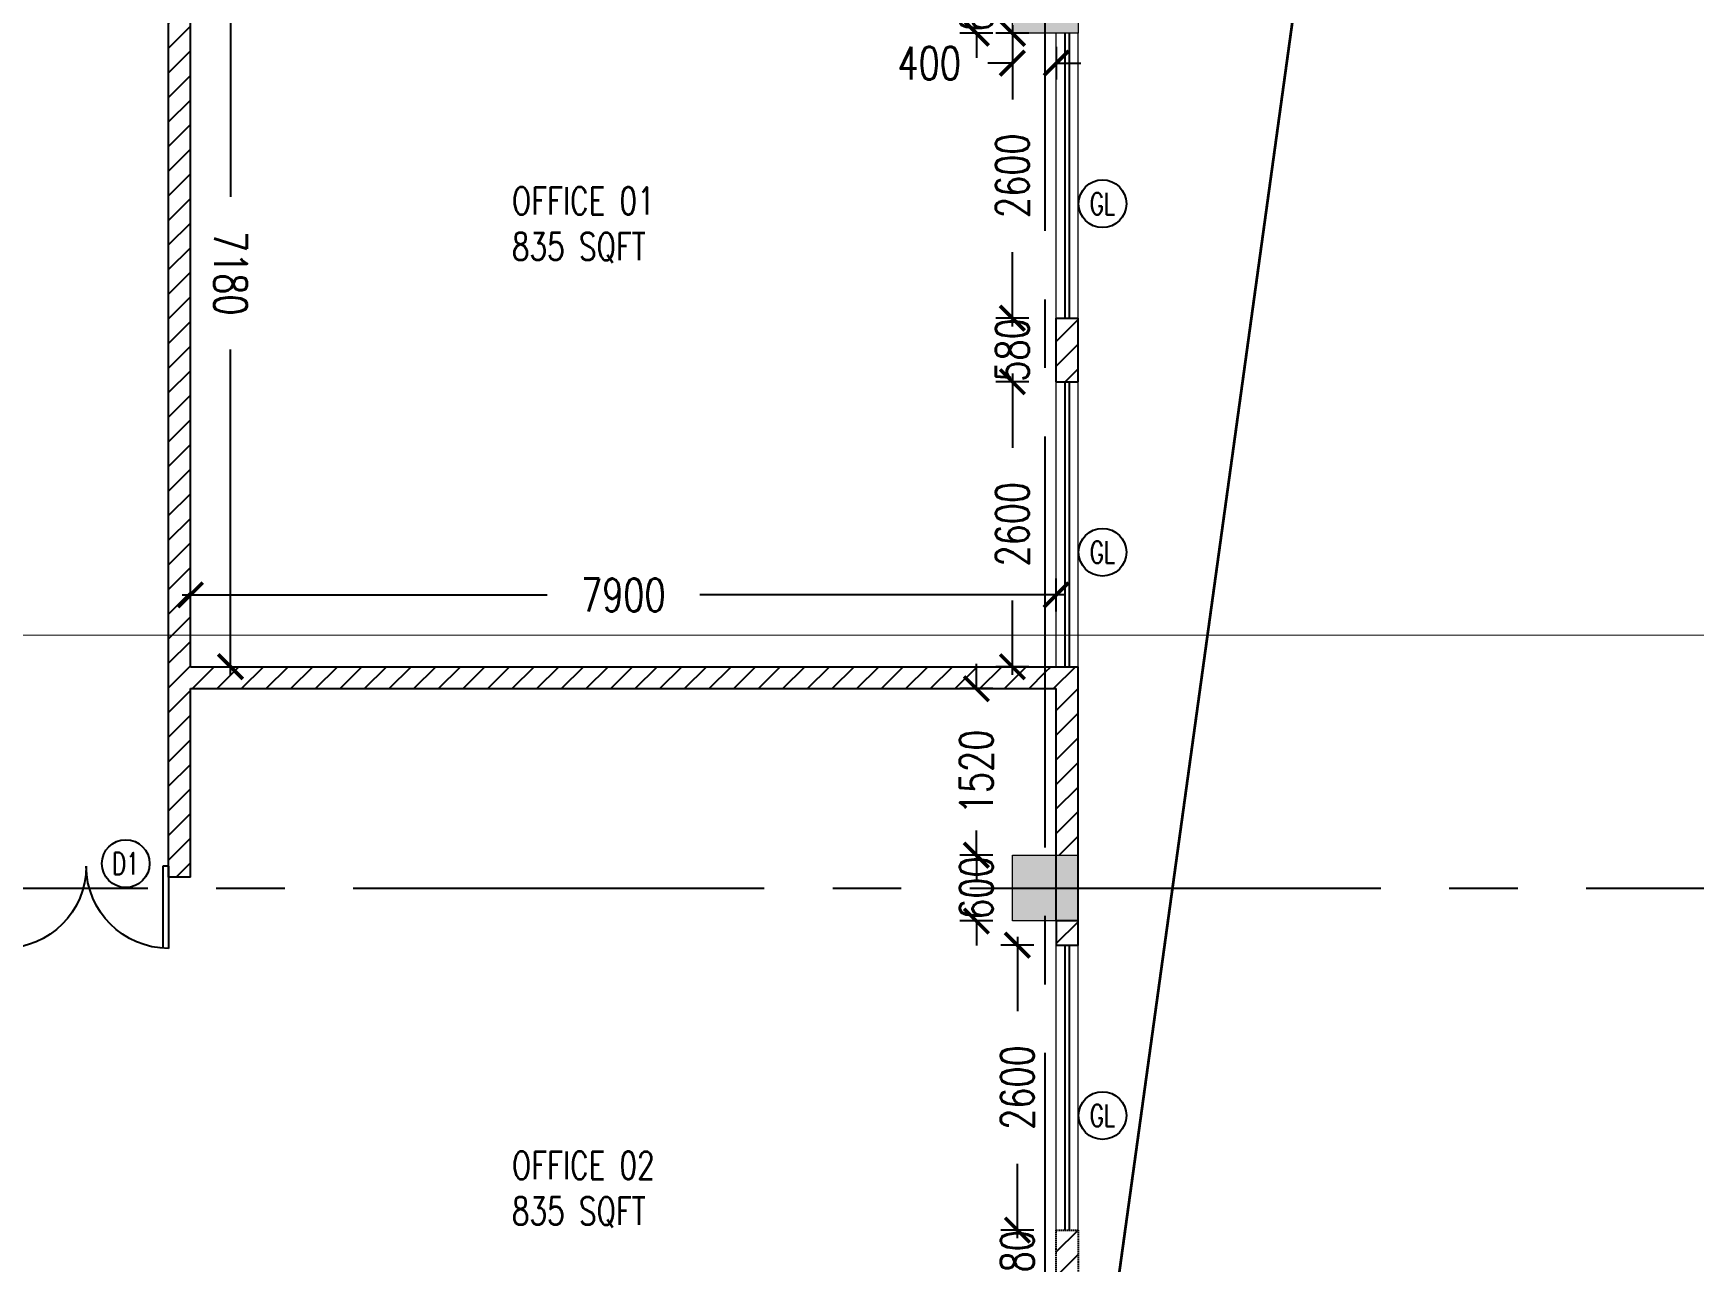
# Model space of a CAD drawing. Header units: millimetres. Extents: x -2076597 to 16308595, y -4402071 to 17875273.
# Drawn here: x -2033182 to -2018031, y -4313893 to -4302683 of the extents above; entities that cross this region are included whole.
import ezdxf
from ezdxf.enums import TextEntityAlignment as Align
from ezdxf.lldxf.tags import DXFTag

# ---------------------------------------------------------------- set-up
doc = ezdxf.new("R2010")
doc.units = ezdxf.units.MM
for name, pattern in [('CENTER2', [1.125, 0.75, -0.125, 0.125, -0.125]), ('CONTINULUS', [0]), ('DASHDOT', [1, 0.5, -0.25, 0, -0.25]), ('DASHED', [19.05, 12.7, -6.35])]:
    doc.linetypes.add(name, pattern=pattern)
for name, color, linetype, lineweight in [('A- GLAZING', 5, 'Continuous', 9), ('A- LIGHT LINE', 8, 'Continuous', 9), ('A- REF LINES', 5, 'Continuous', 9), ('A-COL HATCH', 252, 'Continuous', 9), ('A-DETL-GENF', 92, 'Continuous', 9), ('A-ELEV FINEWALL', 6, 'Continuous', 9), ('S-COL HATCH', 251, 'Continuous', 9), ('S-COLS', 7, 'Continuous', 9)]:
    doc.layers.add(name, color=color, linetype=linetype, lineweight=lineweight)
for name, color, linetype in [('A-DIMS', 4, 'Continuous'), ('a-door', 1, 'Continuous'), ('A-PARAPET WALL', 4, 'Continuous'), ('A-REV CLOUD', 2, 'DASHED'), ('A-SCHED', 1, 'Continuous'), ('A-SETBACK', 3, 'Continuous'), ('A-TXTROOM', 3, 'Continuous'), ('A-WALL', 2, 'Continuous'), ('A-WALL HATCH', 8, 'Continuous'), ('S-GRID', 252, 'CENTER2')]:
    doc.layers.add(name, color=color, linetype=linetype)
doc.styles.add('ROMANS', font='romans.shx', dxfattribs={"width": 0.75})
tags = doc.linetypes.add('Sheet-A1-BLOCK-12$0$DASHDOT2', pattern=[0.5, 0.25, -0.125, 0, -0.125]).pattern_tags.tags
tags[10:11] = [DXFTag(74, 4), DXFTag(75, 0), DXFTag(340, '0'), DXFTag(46, 1.0), DXFTag(50, 0.0), DXFTag(44, 0.0), DXFTag(45, 0.0)]
tags[8:9] = [DXFTag(74, 4), DXFTag(75, 0), DXFTag(340, '0'), DXFTag(46, 1.0), DXFTag(50, 0.0), DXFTag(44, 0.0), DXFTag(45, 0.0)]
tags[6:7] = [DXFTag(74, 4), DXFTag(75, 0), DXFTag(340, '0'), DXFTag(46, 1.0), DXFTag(50, 0.0), DXFTag(44, 0.0), DXFTag(45, 0.0)]
tags[4:5] = [DXFTag(74, 4), DXFTag(75, 0), DXFTag(340, '0'), DXFTag(46, 1.0), DXFTag(50, 0.0), DXFTag(44, 0.0), DXFTag(45, 0.0)]
doc.dimstyles.new('DIMM-100', dxfattribs={"dimscale": 150, "dimtxt": 2, "dimasz": 1.5, "dimexe": 1, "dimexo": 0, "dimgap": 2, "dimtad": 0, "dimtoh": 1, "dimdec": 0, "dimzin": 0, "dimdsep": 46, "dimtxsty": 'ROMANS', "dimblk": 'ARCHTICK', "dimcen": 1.5, "dimdle": 0.5, "dimclrd": 8, "dimclre": 8, "dimclrt": 256, "dimazin": 0, "dimtfac": 1, "dimtdec": 0, "dimtix": 1, "dimtofl": 0, "dimtmove": 2, "dimatfit": 3, "dimldrblk": 'DOT', "dimfxl": 0, "dimtolj": 1, "dimtzin": 0, "dimarcsym": 0})
pattern_1 = [(45, (1802100.65, 14255482.13), (-112.2532015, 112.2532015), [])]

# ---------------------------------------------------------------- blocks, each defined once
blk = doc.blocks.new('Double-Flush - 1500 2-565315-1_ first floor')
at = {"layer": 'a-door'}
for p, q in [((-750, 850), (-699, 850)), ((-750, 100), (-750, 850)), ((-699, 100), (-699, 850)), ((699, 100), (699, 848)), ((750, 100), (750, 850)), ((-750, 100), (-699, 100)), ((750, 100), (699, 100))]:
    blk.add_line(p, q, dxfattribs=at)
for centre, start, end in [((-750, 100), 0, 90), ((750, 100), 90, 180)]:
    blk.add_arc(centre, 750, start, end, dxfattribs=at)
blk = doc.blocks.new('2ND & 3RD FLOOR COLUMN')
at = {"layer": 'A-COL HATCH'}
for points in [[(-3720716, -18653434), (-3721316, -18653434), (-3721316, -18652834), (-3720716, -18652834)], [(-3720716, -18661534), (-3721316, -18661534), (-3721316, -18660934), (-3720716, -18660934)]]:
    blk.add_hatch(color=256, dxfattribs=at).paths.add_polyline_path(points)
at = {"layer": 'S-COL HATCH'}
for points in [[(-3720716, -18653434), (-3721316, -18653434), (-3721316, -18652834), (-3720716, -18652834)], [(-3720716, -18661534), (-3721316, -18661534), (-3721316, -18660934), (-3720716, -18660934)]]:
    blk.add_hatch(color=256, dxfattribs=at).paths.add_polyline_path(points)
at = {"layer": 'S-COLS'}
for points in [[(-3720716, -18653434), (-3721316, -18653434), (-3721316, -18652834), (-3720716, -18652834)], [(-3720716, -18653434), (-3721316, -18653434), (-3721316, -18652834), (-3720716, -18652834)], [(-3720716, -18661534), (-3721316, -18661534), (-3721316, -18660934), (-3720716, -18660934)], [(-3720716, -18661534), (-3721316, -18661534), (-3721316, -18660934), (-3720716, -18660934)]]:
    blk.add_lwpolyline(points, close=True, dxfattribs=at)
at = {"layer": 'S-GRID', "ltscale": 5000}
for p, q in [((-3721016, -18677738.7), (-3721016, -18616910.1)), ((-3772330.8, -18661234), (-3707051.5, -18661234))]:
    blk.add_line(p, q, dxfattribs=at)
blk = doc.blocks.new('_ArchTick')
at = {"color": 0, "linetype": 'ByBlock', "const_width": 0.15}
blk.add_lwpolyline([(-0.5, -0.5), (0.5, 0.5)], dxfattribs=at)
blk = doc.blocks.new('*D206')
at = {"layer": 'A-DIMS', "color": 8, "linetype": 'CONTINULUS', "lineweight": -2, "transparency": 16777216}
for p, q in [((-2024577, -4302083), (-2024577, -4301858)), ((-2024577, -4302683), (-2024577, -4302908))]:
    blk.add_line(p, q, dxfattribs=at)
at = {"layer": 'A-DIMS', "color": 8, "lineweight": -2, "transparency": 16777216}
for p, q in [((-2024427, -4302083), (-2024727, -4302083)), ((-2024427, -4302683), (-2024727, -4302683))]:
    blk.add_line(p, q, dxfattribs=at)
at = {"layer": 'Defpoints', "color": 0, "transparency": 16777216}
for p in [(-2024248, -4302083), (-2024577, -4302683), (-2024248, -4302683)]:
    blk.add_point(p, dxfattribs=at)
at = {"layer": 'A-DIMS', "color": 8, "lineweight": -2, "transparency": 16777216, "xscale": 225, "yscale": 225, "zscale": 225}
for p, rotation in [((-2024577, -4302083), 270), ((-2024577, -4302683), 90)]:
    blk.add_blockref('_ArchTick', p, dxfattribs=dict(at, rotation=rotation))
at = {"layer": 'A-DIMS', "transparency": 16777216, "insert": (-2024577, -4302383), "char_height": 300, "attachment_point": 5, "rotation": 90, "style": 'ROMANS'}
blk.add_mtext('\\A1;600', dxfattribs=at)
blk = doc.blocks.new('_Dot')
at = {"color": 0, "linetype": 'ByBlock', "lineweight": -2}
blk.add_line((-0.5, 0), (-1, 0), dxfattribs=at)
at = {"color": 0, "linetype": 'ByBlock', "const_width": 0.5}
blk.add_lwpolyline([(-0.25, 0, 1), (0.25, 0, 1)], format="xyb", close=True, dxfattribs=at)
blk = doc.blocks.new('*D207')
at = {"layer": 'A-DIMS', "color": 8, "lineweight": -2, "transparency": 16777216}
for p, q in [((-2024248, -4302806), (-2024248, -4303106)), ((-2023848, -4302806), (-2023848, -4303106))]:
    blk.add_line(p, q, dxfattribs=at)
at = {"layer": 'A-DIMS', "color": 8, "linetype": 'CONTINULUS', "lineweight": -2, "transparency": 16777216}
for p, q in [((-2024248, -4302956), (-2024473, -4302956)), ((-2023848, -4302956), (-2023623, -4302956))]:
    blk.add_line(p, q, dxfattribs=at)
at = {"layer": 'Defpoints', "color": 0, "transparency": 16777216}
for p in [(-2024248, -4302683), (-2023848, -4302683), (-2023848, -4302956)]:
    blk.add_point(p, dxfattribs=at)
at = {"layer": 'A-DIMS', "color": 8, "lineweight": -2, "transparency": 16777216, "xscale": 225, "yscale": 225, "zscale": 225}
blk.add_blockref('_ArchTick', (-2024248, -4302956), dxfattribs=at)
at = {"layer": 'A-DIMS', "color": 8, "lineweight": -2, "transparency": 16777216, "xscale": 225, "yscale": 225, "zscale": 225, "rotation": 180}
blk.add_blockref('_ArchTick', (-2023848, -4302956), dxfattribs=at)
at = {"layer": 'A-DIMS', "transparency": 16777216, "insert": (-2025007, -4302956), "char_height": 300, "attachment_point": 5, "style": 'ROMANS'}
blk.add_mtext('\\A1;400', dxfattribs=at)
blk = doc.blocks.new('*D623')
at = {"layer": 'A-DIMS', "color": 8, "lineweight": -2, "transparency": 16777216}
for p, q in [((-2031748, -4307958), (-2031748, -4307658)), ((-2023848, -4307958), (-2023848, -4307658))]:
    blk.add_line(p, q, dxfattribs=at)
at = {"layer": 'A-DIMS', "color": 8, "linetype": 'CONTINULUS', "lineweight": -2, "transparency": 16777216}
for p, q in [((-2031823, -4307808), (-2028494, -4307808)), ((-2023773, -4307808), (-2027101, -4307808))]:
    blk.add_line(p, q, dxfattribs=at)
at = {"layer": 'Defpoints', "color": 0, "transparency": 16777216}
for p in [(-2031748, -4307808), (-2031748, -4308463), (-2023848, -4308463)]:
    blk.add_point(p, dxfattribs=at)
at = {"layer": 'A-DIMS', "color": 8, "lineweight": -2, "transparency": 16777216, "xscale": 225, "yscale": 225, "zscale": 225, "rotation": 180}
blk.add_blockref('_ArchTick', (-2031748, -4307808), dxfattribs=at)
at = {"layer": 'A-DIMS', "color": 8, "lineweight": -2, "transparency": 16777216, "xscale": 225, "yscale": 225, "zscale": 225}
blk.add_blockref('_ArchTick', (-2023848, -4307808), dxfattribs=at)
at = {"layer": 'A-DIMS', "transparency": 16777216, "insert": (-2027798, -4307808), "char_height": 300, "attachment_point": 5, "style": 'ROMANS'}
blk.add_mtext('\\A1;7900', dxfattribs=at)
blk = doc.blocks.new('*D624')
at = {"layer": 'A-DIMS', "color": 8, "lineweight": -2, "transparency": 16777216}
for p, q in [((-2031532, -4301283), (-2031232, -4301283)), ((-2031532, -4308463), (-2031232, -4308463))]:
    blk.add_line(p, q, dxfattribs=at)
at = {"layer": 'A-DIMS', "color": 8, "linetype": 'CONTINULUS', "lineweight": -2, "transparency": 16777216}
for p, q in [((-2031382, -4301208), (-2031382, -4304176)), ((-2031382, -4308538), (-2031382, -4305569))]:
    blk.add_line(p, q, dxfattribs=at)
at = {"layer": 'Defpoints', "color": 0, "transparency": 16777216}
for p in [(-2031748, -4301283), (-2031382, -4301283), (-2031748, -4308463)]:
    blk.add_point(p, dxfattribs=at)
at = {"layer": 'A-DIMS', "color": 8, "lineweight": -2, "transparency": 16777216, "xscale": 225, "yscale": 225, "zscale": 225}
for p, rotation in [((-2031382, -4301283), 90.0002372634359), ((-2031382, -4308463), 270.0002372634359)]:
    blk.add_blockref('_ArchTick', p, dxfattribs=dict(at, rotation=rotation))
at = {"layer": 'A-DIMS', "transparency": 16777216, "insert": (-2031382, -4304873), "char_height": 300, "attachment_point": 5, "rotation": 270.0002, "style": 'ROMANS'}
blk.add_mtext('\\A1;7180', dxfattribs=at)
blk = doc.blocks.new('SOP')
at = {"layer": 'A-SCHED', "color": 8}
blk.add_circle((0, 0), 218, dxfattribs=at)
at = {"layer": 'A-SCHED', "style": 'ROMANS', "width": 0.7}
blk.add_attdef('D2', text='', height=200, dxfattribs=at).set_placement((0, 0), align=Align.MIDDLE_CENTER)
blk = doc.blocks.new('*D627')
at = {"layer": 'A-DIMS', "color": 8, "linetype": 'CONTINULUS', "lineweight": -2, "transparency": 16777216}
for p, q in [((-2024577, -4308663), (-2024577, -4308438)), ((-2024577, -4310183), (-2024577, -4310408))]:
    blk.add_line(p, q, dxfattribs=at)
at = {"layer": 'A-DIMS', "color": 8, "lineweight": -2, "transparency": 16777216}
for p, q in [((-2024427, -4308663), (-2024727, -4308663)), ((-2024427, -4310183), (-2024727, -4310183))]:
    blk.add_line(p, q, dxfattribs=at)
at = {"layer": 'Defpoints', "color": 0, "transparency": 16777216}
for p in [(-2023848, -4308663), (-2024577, -4310183), (-2023848, -4310183)]:
    blk.add_point(p, dxfattribs=at)
at = {"layer": 'A-DIMS', "color": 8, "lineweight": -2, "transparency": 16777216, "xscale": 225, "yscale": 225, "zscale": 225}
for p, rotation in [((-2024577, -4308663), 269.9999330398273), ((-2024577, -4310183), 89.99993303982734)]:
    blk.add_blockref('_ArchTick', p, dxfattribs=dict(at, rotation=rotation))
at = {"layer": 'A-DIMS', "transparency": 16777216, "insert": (-2024577, -4309423), "char_height": 300, "attachment_point": 5, "rotation": 89.9999, "style": 'ROMANS'}
blk.add_mtext('\\A1;1520', dxfattribs=at)
blk = doc.blocks.new('*D208')
at = {"layer": 'A-DIMS', "color": 8, "linetype": 'CONTINULUS', "lineweight": -2, "transparency": 16777216}
for p, q in [((-2024577, -4310183), (-2024577, -4309958)), ((-2024577, -4310783), (-2024577, -4311008))]:
    blk.add_line(p, q, dxfattribs=at)
at = {"layer": 'A-DIMS', "color": 8, "lineweight": -2, "transparency": 16777216}
for p, q in [((-2024427, -4310183), (-2024727, -4310183)), ((-2024427, -4310783), (-2024727, -4310783))]:
    blk.add_line(p, q, dxfattribs=at)
at = {"layer": 'Defpoints', "color": 0, "transparency": 16777216}
for p in [(-2024248, -4310183), (-2024577, -4310783), (-2024248, -4310783)]:
    blk.add_point(p, dxfattribs=at)
at = {"layer": 'A-DIMS', "color": 8, "lineweight": -2, "transparency": 16777216, "xscale": 225, "yscale": 225, "zscale": 225}
for p, rotation in [((-2024577, -4310183), 270), ((-2024577, -4310783), 90)]:
    blk.add_blockref('_ArchTick', p, dxfattribs=dict(at, rotation=rotation))
at = {"layer": 'A-DIMS', "transparency": 16777216, "insert": (-2024577, -4310483), "char_height": 300, "attachment_point": 5, "rotation": 90, "style": 'ROMANS'}
blk.add_mtext('\\A1;600', dxfattribs=at)
blk = doc.blocks.new('Family - ___-240295-0_ ground floor')
at = {"layer": 'A-SETBACK', "linetype": 'DASHDOT', "lineweight": -2, "ltscale": 2000, "const_width": 25}
blk.add_lwpolyline([(76480, 233663), (47866, 236124), (29166, 193452), (70915, 193452)], close=True, dxfattribs=at)
blk = doc.blocks.new('SEC LINES')
at = {"layer": 'A-ELEV FINEWALL', "color": 7, "linetype": 'Sheet-A1-BLOCK-12$0$DASHDOT2', "ltscale": 4000, "const_width": 10}
blk.add_lwpolyline([(-3817613, -18368005), (-3871757, -18368005)], dxfattribs=at)
blk = doc.blocks.new('*D133')
at = {"layer": 'A-DIMS', "color": 8, "linetype": 'CONTINULUS', "lineweight": -2, "transparency": 16777216}
for p, q in [((-2024203, -4313603), (-2024203, -4313378)), ((-2024203, -4314183), (-2024203, -4314408))]:
    blk.add_line(p, q, dxfattribs=at)
at = {"layer": 'A-DIMS', "color": 8, "lineweight": -2, "transparency": 16777216}
for p, q in [((-2024053, -4313603), (-2024353, -4313603)), ((-2024053, -4314183), (-2024353, -4314183))]:
    blk.add_line(p, q, dxfattribs=at)
at = {"layer": 'Defpoints', "color": 0, "transparency": 16777216}
for p in [(-2024203, -4313603), (-2023848, -4313603), (-2023848, -4314183)]:
    blk.add_point(p, dxfattribs=at)
at = {"layer": 'A-DIMS', "color": 8, "lineweight": -2, "transparency": 16777216, "xscale": 225, "yscale": 225, "zscale": 225}
for p, rotation in [((-2024203, -4313603), 270), ((-2024203, -4314183), 90)]:
    blk.add_blockref('_ArchTick', p, dxfattribs=dict(at, rotation=rotation))
at = {"layer": 'A-DIMS', "transparency": 16777216, "insert": (-2024203, -4313893), "char_height": 300, "attachment_point": 5, "rotation": 90, "style": 'ROMANS'}
blk.add_mtext('\\A1;580', dxfattribs=at)
blk = doc.blocks.new('*D395')
at = {"layer": 'A-DIMS', "color": 8, "lineweight": -2, "transparency": 16777216}
for p, q in [((-2024053, -4311003), (-2024353, -4311003)), ((-2024053, -4313603), (-2024353, -4313603))]:
    blk.add_line(p, q, dxfattribs=at)
at = {"layer": 'A-DIMS', "color": 8, "linetype": 'CONTINULUS', "lineweight": -2, "transparency": 16777216}
for p, q in [((-2024203, -4310928), (-2024203, -4311606)), ((-2024203, -4313678), (-2024203, -4312999))]:
    blk.add_line(p, q, dxfattribs=at)
at = {"layer": 'Defpoints', "color": 0, "transparency": 16777216}
for p in [(-2024203, -4311003), (-2023848, -4311003), (-2023848, -4313603)]:
    blk.add_point(p, dxfattribs=at)
at = {"layer": 'A-DIMS', "color": 8, "lineweight": -2, "transparency": 16777216, "xscale": 225, "yscale": 225, "zscale": 225}
for p, rotation in [((-2024203, -4311003), 90), ((-2024203, -4313603), 270)]:
    blk.add_blockref('_ArchTick', p, dxfattribs=dict(at, rotation=rotation))
at = {"layer": 'A-DIMS', "transparency": 16777216, "insert": (-2024203, -4312303), "char_height": 300, "attachment_point": 5, "rotation": 90, "style": 'ROMANS'}
blk.add_mtext('\\A1;2600', dxfattribs=at)
blk = doc.blocks.new('*D396')
at = {"layer": 'A-DIMS', "color": 8, "lineweight": -2, "transparency": 16777216}
for p, q in [((-2024098, -4305863), (-2024398, -4305863)), ((-2024098, -4308463), (-2024398, -4308463))]:
    blk.add_line(p, q, dxfattribs=at)
at = {"layer": 'A-DIMS', "color": 8, "linetype": 'CONTINULUS', "lineweight": -2, "transparency": 16777216}
for p, q in [((-2024248, -4305788), (-2024248, -4306466)), ((-2024248, -4308538), (-2024248, -4307859))]:
    blk.add_line(p, q, dxfattribs=at)
at = {"layer": 'Defpoints', "color": 0, "transparency": 16777216}
for p in [(-2024248, -4305863), (-2023848, -4305863), (-2023848, -4308463)]:
    blk.add_point(p, dxfattribs=at)
at = {"layer": 'A-DIMS', "color": 8, "lineweight": -2, "transparency": 16777216, "xscale": 225, "yscale": 225, "zscale": 225}
for p, rotation in [((-2024248, -4305863), 90), ((-2024248, -4308463), 270)]:
    blk.add_blockref('_ArchTick', p, dxfattribs=dict(at, rotation=rotation))
at = {"layer": 'A-DIMS', "transparency": 16777216, "insert": (-2024248, -4307163), "char_height": 300, "attachment_point": 5, "rotation": 90, "style": 'ROMANS'}
blk.add_mtext('\\A1;2600', dxfattribs=at)
blk = doc.blocks.new('*D397')
at = {"layer": 'A-REV CLOUD', "color": 8, "lineweight": -2, "transparency": 16777216}
for p, q in [((-2024248, -4305283), (-2024248, -4305058)), ((-2024098, -4305283), (-2024398, -4305283)), ((-2024098, -4305863), (-2024398, -4305863)), ((-2024248, -4305863), (-2024248, -4306088))]:
    blk.add_line(p, q, dxfattribs=at)
at = {"layer": 'Defpoints', "color": 0, "transparency": 16777216}
for p in [(-2024248, -4305283), (-2023848, -4305283), (-2023848, -4305863)]:
    blk.add_point(p, dxfattribs=at)
at = {"layer": 'A-REV CLOUD', "color": 8, "lineweight": -2, "transparency": 16777216, "xscale": 225, "yscale": 225, "zscale": 225}
for p, rotation in [((-2024248, -4305283), 270), ((-2024248, -4305863), 90)]:
    blk.add_blockref('_ArchTick', p, dxfattribs=dict(at, rotation=rotation))
at = {"layer": 'A-REV CLOUD', "transparency": 16777216, "insert": (-2024248, -4305573), "char_height": 300, "attachment_point": 5, "rotation": 90, "style": 'ROMANS'}
blk.add_mtext('\\A1;580', dxfattribs=at)
blk = doc.blocks.new('*D398')
at = {"layer": 'A-DIMS', "color": 8, "lineweight": -2, "transparency": 16777216}
for p, q in [((-2024098, -4302683), (-2024398, -4302683)), ((-2024098, -4305283), (-2024398, -4305283))]:
    blk.add_line(p, q, dxfattribs=at)
at = {"layer": 'A-DIMS', "color": 8, "linetype": 'CONTINULUS', "lineweight": -2, "transparency": 16777216}
for p, q in [((-2024248, -4302608), (-2024248, -4303286)), ((-2024248, -4305358), (-2024248, -4304679))]:
    blk.add_line(p, q, dxfattribs=at)
at = {"layer": 'Defpoints', "color": 0, "transparency": 16777216}
for p in [(-2024248, -4302683), (-2023848, -4302683), (-2023848, -4305283)]:
    blk.add_point(p, dxfattribs=at)
at = {"layer": 'A-DIMS', "color": 8, "lineweight": -2, "transparency": 16777216, "xscale": 225, "yscale": 225, "zscale": 225}
for p, rotation in [((-2024248, -4302683), 90), ((-2024248, -4305283), 270)]:
    blk.add_blockref('_ArchTick', p, dxfattribs=dict(at, rotation=rotation))
at = {"layer": 'A-DIMS', "transparency": 16777216, "insert": (-2024248, -4303983), "char_height": 300, "attachment_point": 5, "rotation": 90, "style": 'ROMANS'}
blk.add_mtext('\\A1;2600', dxfattribs=at)

msp = doc.modelspace()

# ---------------------------------------------------------------- hatches: boundary and pattern name
at = {"layer": 'A-WALL HATCH'}
h = msp.add_hatch(dxfattribs=at)
h.set_pattern_fill('ANSI31', color=256, scale=50)
h.set_pattern_definition(pattern_1)
h.paths.add_polyline_path([(-2031747.9, -4308662.5), (-2031947.9, -4308662.5), (-2031947.9, -4310382.5), (-2031747.9, -4310382.5)])
h.paths.add_polyline_path([(-2031747.9, -4301282.5), (-2031947.9, -4301282.5), (-2031947.9, -4302382.5), (-2031747.9, -4302382.5)])
h.paths.add_polyline_path([(-2031747.9, -4302382.5), (-2031947.9, -4302382.5), (-2031947.9, -4308662.5), (-2031747.9, -4308662.5), (-2031747.9, -4308662.5), (-2023947.9, -4308662.5), (-2023947.9, -4308462.5), (-2031747.9, -4308462.5)])
h = msp.add_hatch(dxfattribs=at)
h.set_pattern_fill('ANSI31', color=256, scale=50)
h.set_pattern_definition(pattern_1)
h.paths.add_polyline_path([(-2042447.9, -4316582.5), (-2044397.9, -4316582.5), (-2044397.9, -4316782.5), (-2042447.9, -4316782.5)])
h.paths.add_polyline_path([(-2039897.9, -4316582.5), (-2041847.9, -4316582.5), (-2041847.9, -4316782.5), (-2039897.9, -4316782.5)])
h.paths.add_polyline_path([(-2034347.9, -4316582.5), (-2036297.9, -4316582.5), (-2036297.9, -4316782.5), (-2034347.9, -4316782.5)])
h.paths.add_polyline_path([(-2031797.9, -4316582.5), (-2033747.9, -4316582.5), (-2033747.9, -4316782.5), (-2031797.9, -4316782.5)])
h.paths.add_polyline_path([(-2026247.9, -4316582.5), (-2028197.9, -4316582.5), (-2028197.9, -4316782.5), (-2026247.9, -4316782.5)])
h.paths.add_polyline_path([(-2025397.9, -4316582.5), (-2025647.9, -4316582.5), (-2025647.9, -4316782.5), (-2025397.9, -4316782.5)])
h.paths.add_polyline_path([(-2023647.9, -4308462.5), (-2023947.9, -4308462.5), (-2023947.9, -4308662.5), (-2023847.9, -4308662.5), (-2023847.9, -4310182.5), (-2023647.9, -4310182.5)])
h.paths.add_polyline_path([(-2023647.9, -4305282.5), (-2023847.9, -4305282.5), (-2023847.9, -4305862.5), (-2023647.9, -4305862.5)])
h = msp.add_hatch(dxfattribs=at)
h.set_pattern_fill('ANSI31', color=256, scale=50)
h.set_pattern_definition([(45, (1802100.65, 14059830.7), (-112.2532015, 112.2532015), [])])
h.paths.add_polyline_path([(-2023847.9, -4311002.5), (-2023647.9, -4311002.5), (-2023647.9, -4310782.5), (-2023847.9, -4310782.5)])
h = msp.add_hatch(dxfattribs=at)
h.set_pattern_fill('ANSI31', color=256, scale=50)
h.set_pattern_definition(pattern_1)
h.paths.add_polyline_path([(-2023647.9, -4314182.5), (-2023847.9, -4314182.5), (-2023847.9, -4313602.5), (-2023647.9, -4313602.5)])

# ---------------------------------------------------------------- linework, layer by layer
at = {"layer": 'A- GLAZING'}
for points in [[(-2023847.9, -4305282.5), (-2023847.9, -4302682.5)], [(-2023647.9, -4305282.5), (-2023647.9, -4302682.5)], [(-2023847.9, -4308462.5), (-2023847.9, -4305862.5)], [(-2023647.9, -4308462.5), (-2023647.9, -4305862.5)], [(-2023847.9, -4313602.5), (-2023847.9, -4311002.5)], [(-2023647.9, -4313602.5), (-2023647.9, -4311002.5)]]:
    msp.add_lwpolyline(points, dxfattribs=at)
at = {"layer": 'A-PARAPET WALL'}
for points in [[(-2023767.9, -4305282.5), (-2023767.9, -4302682.5)], [(-2023727.9, -4305282.5), (-2023727.9, -4302682.5)], [(-2023767.9, -4308462.5), (-2023767.9, -4305862.5)], [(-2023727.9, -4308462.5), (-2023727.9, -4305862.5)], [(-2023767.9, -4313602.5), (-2023767.9, -4311002.5)], [(-2023727.9, -4313602.5), (-2023727.9, -4311002.5)]]:
    msp.add_lwpolyline(points, dxfattribs=at)
at = {"layer": 'A-REV CLOUD'}
msp.add_lwpolyline([(-2023647.9, -4314182.5), (-2023847.9, -4314182.5), (-2023847.9, -4313602.5), (-2023647.9, -4313602.5)], close=True, dxfattribs=at)
at = {"layer": 'A-WALL'}
for p, q in [((-2031947.9, -4310382.5), (-2031947.9, -4301282.5)), ((-2031747.9, -4308462.5), (-2031747.9, -4301282.5)), ((-2023847.9, -4305862.5), (-2023847.9, -4305282.5)), ((-2023847.9, -4305282.5), (-2023647.9, -4305282.5)), ((-2023647.9, -4305862.5), (-2023647.9, -4305282.5)), ((-2023847.9, -4305862.5), (-2023647.9, -4305862.5)), ((-2031747.9, -4308462.5), (-2023647.9, -4308462.5)), ((-2023647.9, -4310782.5), (-2023647.9, -4308462.5)), ((-2031747.9, -4308662.5), (-2023847.9, -4308662.5)), ((-2031747.9, -4310382.5), (-2031747.9, -4308662.5)), ((-2023847.9, -4310782.5), (-2023847.9, -4308662.5)), ((-2031747.9, -4310382.5), (-2031947.9, -4310382.5))]:
    msp.add_line(p, q, dxfattribs=at)
msp.add_lwpolyline([(-2023847.9, -4311002.5), (-2023647.9, -4311002.5), (-2023647.9, -4310782.5), (-2023847.9, -4310782.5)], close=True, dxfattribs=at)

# ---------------------------------------------------------------- block references
at = {"layer": 'A- LIGHT LINE'}
msp.add_blockref('2ND & 3RD FLOOR COLUMN', (1697068.2, 14350751.5), dxfattribs=at)
at = {"layer": 'A- REF LINES'}
msp.add_blockref('SEC LINES', (1802100.7, 14059830.7), dxfattribs=at)
at = {"layer": 'A-DETL-GENF', "color": 8}
msp.add_blockref('Family - ___-240295-0_ ground floor', (-2094762.5, -4511594.9), dxfattribs=at)
at = {"layer": 'a-door', "xscale": -1, "rotation": 180}
msp.add_blockref('Double-Flush - 1500 2-565315-1_ first floor', (-2032697.9, -4310182.5), dxfattribs=at)
at = {"layer": 'A-SCHED'}
for p, values in [((-2023426, -4304238.3), {'D2': 'GL'}), ((-2023426, -4307418.3), {'D2': 'GL'}), ((-2032338, -4310259.4), {'D2': 'D1'}), ((-2023426, -4312558.3), {'D2': 'GL'})]:
    msp.add_blockref('SOP', p, dxfattribs=at).add_auto_attribs(values)

# ---------------------------------------------------------------- texts
at = {"layer": 'A-TXTROOM', "char_height": 250.28, "width": 3684.893, "attachment_point": 1, "style": 'ROMANS'}
for s, insert in [('OFFICE 01\\P835 SQFT', (-2028815.2, -4304086.2, 0)), ('OFFICE 02\\P835 SQFT', (-2028815.2, -4312886.9, 0))]:
    msp.add_mtext(s, dxfattribs=dict(at, insert=insert))

# ---------------------------------------------------------------- dimensions: what is measured, and where the dimension line sits
at = {"layer": 'A-DIMS'}
for p1, p2, distance, picture, middle in [((-2031747.9, -4308462.5), (-2031747.9, -4301282.5), -365.5, '*D624', (-2031382.4, -4304872.5)), ((-2024247.9, -4302082.5), (-2024247.9, -4302682.5), -328.6, '*D206', (-2024576.5, -4302382.5)), ((-2023847.9, -4305282.5), (-2023847.9, -4302682.5), 400, '*D398', (-2024247.9, -4303982.5)), ((-2023847.9, -4308462.5), (-2023847.9, -4305862.5), 400, '*D396', (-2024247.9, -4307162.5)), ((-2023847.9, -4308462.5), (-2031747.9, -4308462.5), -654.1, '*D623', (-2027797.9, -4307808.4)), ((-2023847.9, -4308662.5), (-2023847.9, -4310182.5), -728.7, '*D627', (-2024576.5, -4309422.5)), ((-2024247.9, -4310182.5), (-2024247.9, -4310782.5), -328.7, '*D208', (-2024576.5, -4310482.5)), ((-2023847.9, -4313602.5), (-2023847.9, -4311002.5), 355.5, '*D395', (-2024203.4, -4312302.5)), ((-2023847.9, -4314182.5), (-2023847.9, -4313602.5), 355.5, '*D133', (-2024203.4, -4313892.5))]:
    dim = msp.add_aligned_dim(p1=p1, p2=p2, distance=distance, dimstyle='DIMM-100', override={"dimfxlon": 1}, dxfattribs=at)
    dim.commit()
    dim.dimension.update_dxf_attribs({"geometry": picture, "text_midpoint": middle})
dim = msp.add_linear_dim(base=(-2023847.9, -4302955.9), p1=(-2024247.9, -4302682.5), p2=(-2023847.9, -4302682.5), angle=0, dimstyle='DIMM-100', override={"dimfxlon": 1}, dxfattribs=at)
dim.commit()
dim.dimension.update_dxf_attribs({"geometry": '*D207', "text_midpoint": (-2025007.4, -4302955.9), "dimtype": 129})
at = {"layer": 'A-REV CLOUD'}
dim = msp.add_aligned_dim(p1=(-2023847.9, -4305862.5), p2=(-2023847.9, -4305282.5), distance=400, dimstyle='DIMM-100', override={"dimfxlon": 1}, dxfattribs=at)
dim.commit()
dim.dimension.update_dxf_attribs({"geometry": '*D397', "text_midpoint": (-2024247.9, -4305572.5)})

doc.saveas('drawing.dxf')
